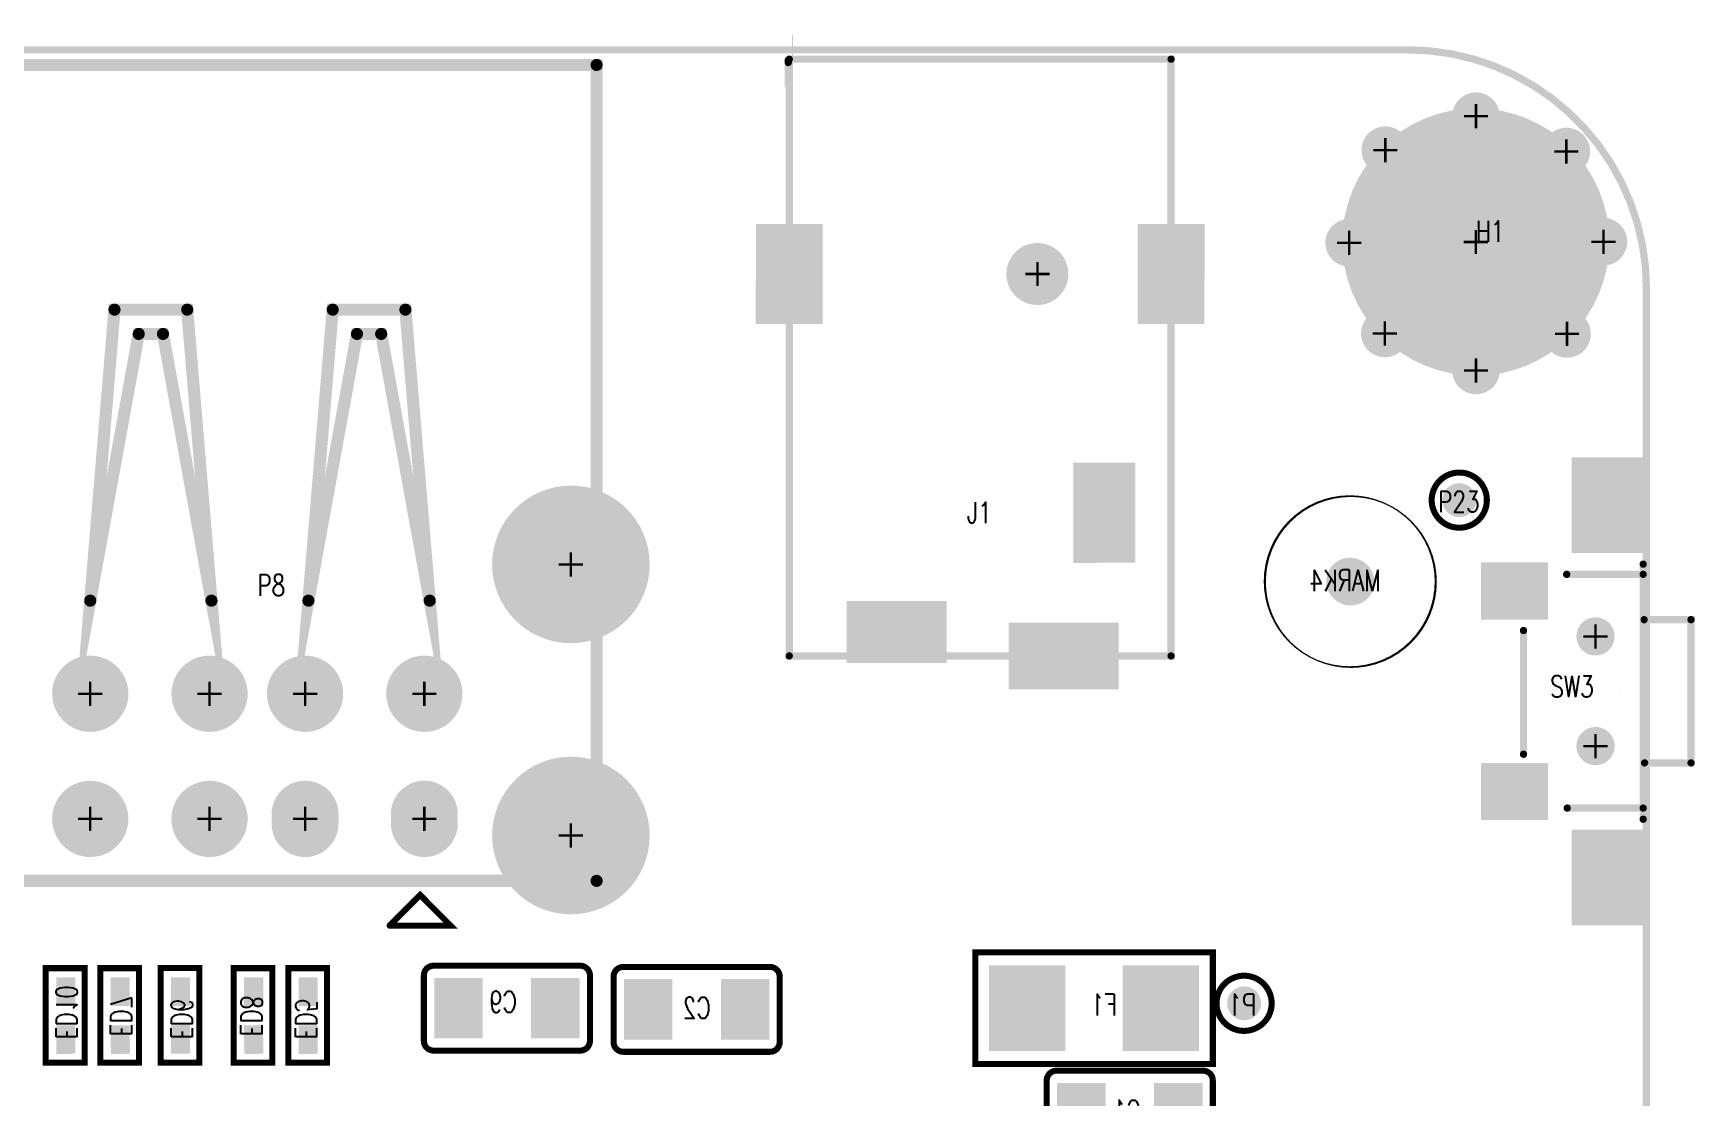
# Model space of a CAD drawing. Extents: x -2201 to 2204, y -2226 to 2180.
# Drawn here: x 834 to 2204, y 1303 to 2180 of the extents above; entities that cross this region are included whole.
import ezdxf

# ---------------------------------------------------------------- set-up
doc = ezdxf.new("R2010")
doc.units = 0
for name, color, linetype in [('BOARD_OUTLINE_00', 1, 'CONTINUOUS'), ('DRIL_NPLTE_THRU_01', 3, 'CONTINUOUS'), ('DRIL_NPLTE_THRU_02', 4, 'CONTINUOUS'), ('DRIL_NPLTE_THRU_03', 6, 'CONTINUOUS'), ('DRIL_NPLTE_THRU_04', 1, 'CONTINUOUS'), ('DRIL_PLTE_THRU_01', 3, 'CONTINUOUS'), ('DRIL_PLTE_THRU_02', 4, 'CONTINUOUS'), ('DRIL_PLTE_THRU_03', 6, 'CONTINUOUS'), ('DRIL_PLTE_THRU_04', 1, 'CONTINUOUS'), ('DRIL_SYMBOL', 1, 'CONTINUOUS'), ('PADS_BOT', 16, 'CONTINUOUS'), ('PADS_INNER', 96, 'CONTINUOUS'), ('PADS_TOP', 96, 'CONTINUOUS'), ('PART_BOT_2DLINE_01', 96, 'CONTINUOUS'), ('PART_BOT_2DLINE_126', 255, 'CONTINUOUS'), ('PART_BOT_CUTOUT_01', 96, 'CONTINUOUS'), ('PART_NAME_01', 254, 'CONTINUOUS'), ('PART_NAME_04', 2, 'CONTINUOUS'), ('PART_NAME_126', 254, 'CONTINUOUS'), ('PART_TOP_2DLINE_01', 255, 'CONTINUOUS'), ('PART_TOP_2DLINE_126', 254, 'CONTINUOUS'), ('PART_TOP_CUTOUT_01', 255, 'CONTINUOUS'), ('TAG_00', 1, 'CONTINUOUS'), ('TAG_01', 1, 'CONTINUOUS')]:
    doc.layers.add(name, color=color, linetype=linetype)
doc.styles.add('W2', font='simplex', dxfattribs={"width": 0.75})
doc.styles.add('W3', font='simplex', dxfattribs={"width": 0.75})

# ---------------------------------------------------------------- blocks, each defined once
blk = doc.blocks.new('BOARD_5')
at = {"layer": 'BOARD_OUTLINE_00', "const_width": 6}
blk.add_lwpolyline([(-196.9, 0, 0.414214), (0, 196.9), (0, 4135.8, 0.414214), (-196.9, 4332.7), (-2346.5, 4332.7), (-2346.5, 4331.7), (-2472.4, 4331.7), (-2472.4, 4332.7), (-4131.9, 4332.7, 0.414214), (-4328.7, 4135.8), (-4328.7, 197.7, 0.414214), (-4131.9, 0.9), (-3910.2, 0.9), (-3910.2, 50.3), (-3766, 50.3), (-3766, 0)], format="xyb", close=True, dxfattribs=at)
blk = doc.blocks.new('SMOOTH_5')
at = {"const_width": 2.5}
blk.add_lwpolyline([(-1.25, 0, 1), (1.25, 0, 1)], format="xyb", close=True, dxfattribs=at)
blk = doc.blocks.new('PART_BODY_BOT_25')
at = {"layer": 'PART_BOT_2DLINE_126', "const_width": 5}
blk.add_lwpolyline([(60.5, 35, -0.414214), (68.5, 27), (68.5, -27, -0.414214), (60.5, -35), (-60.4, -35, -0.414214), (-68.5, -27), (-68.5, 27, -0.414214), (-60.4, 35)], format="xyb", close=True, dxfattribs=at)
at = {"layer": 'PART_BOT_2DLINE_126'}
for p in [(60.5, 35), (68.5, 27)]:
    blk.add_blockref('SMOOTH_5', p, dxfattribs=at)
blk = doc.blocks.new('DRIL_HOLE_0')
blk.add_lwpolyline([(0, 0, 1), (0, 0, 1)], format="xyb", close=True)
blk = doc.blocks.new('PAD_8')
blk.add_lwpolyline([(0, 0, 1), (0, 0, 1)], format="xyb", close=True)
blk = doc.blocks.new('PAD_10')
at = {"const_width": 40}
blk.add_lwpolyline([(-25, 0), (25, 0)], dxfattribs=at)
blk = doc.blocks.new('STK_BOT_11')
at = {"layer": 'DRIL_PLTE_THRU_01'}
blk.add_blockref('DRIL_HOLE_0', (0, 0), dxfattribs=at)
at = {"layer": 'DRIL_PLTE_THRU_02'}
blk.add_blockref('DRIL_HOLE_0', (0, 0), dxfattribs=at)
at = {"layer": 'DRIL_PLTE_THRU_03'}
blk.add_blockref('DRIL_HOLE_0', (0, 0), dxfattribs=at)
at = {"layer": 'DRIL_PLTE_THRU_04'}
blk.add_blockref('DRIL_HOLE_0', (0, 0), dxfattribs=at)
at = {"layer": 'PADS_BOT', "rotation": 90}
blk.add_blockref('PAD_10', (0, 0), dxfattribs=at)
at = {"layer": 'PADS_INNER'}
blk.add_blockref('PAD_8', (0, 0), dxfattribs=at)
at = {"layer": 'PADS_TOP'}
blk.add_blockref('PAD_8', (0, 0), dxfattribs=at)
blk = doc.blocks.new('SYM_BOT_9')
for name, p in [('STK_BOT_11', (-40, 0)), ('STK_BOT_11', (40, 0)), ('PART_BODY_BOT_25', (0, 0))]:
    blk.add_blockref(name, p)
blk = doc.blocks.new('PART_BOT_3')
blk.add_blockref('SYM_BOT_9', (0, 0))
at = {"layer": 'PART_NAME_04', "style": 'W3', "width": 0.75}
blk.add_text('C1', height=17.5, rotation=180, dxfattribs=at).set_placement((9.3, 6.9))
blk = doc.blocks.new('PART_BOT_30')
blk.add_blockref('SYM_BOT_9', (0, 0))
at = {"layer": 'PART_NAME_04', "style": 'W3', "width": 0.75}
blk.add_text('C2', height=17.5, rotation=180, dxfattribs=at).set_placement((11.6, 7.5))
blk = doc.blocks.new('PART_BOT_106')
blk.add_blockref('SYM_BOT_9', (0, 0))
at = {"layer": 'PART_NAME_04', "style": 'W3', "width": 0.75}
blk.add_text('C9', height=17.5, dxfattribs=at).set_placement((-8.1, -3.5))
blk = doc.blocks.new('PART_BODY_BOT_36')
at = {"layer": 'PART_BOT_2DLINE_01', "const_width": 5}
blk.add_lwpolyline([(-39, 16), (39, 16), (39, -16), (-39, -16)], close=True, dxfattribs=at)
at = {"layer": 'PART_BOT_2DLINE_01'}
for p in [(-39, 16), (39, 16), (-39, -16), (39, -16)]:
    blk.add_blockref('SMOOTH_5', p, dxfattribs=at)
blk = doc.blocks.new('PAD_19')
at = {"const_width": 15.7}
blk.add_lwpolyline([(-11.8, 0), (11.8, 0)], dxfattribs=at)
blk = doc.blocks.new('STK_BOT_25')
at = {"layer": 'DRIL_PLTE_THRU_01'}
blk.add_blockref('DRIL_HOLE_0', (0, 0), dxfattribs=at)
at = {"layer": 'DRIL_PLTE_THRU_02'}
blk.add_blockref('DRIL_HOLE_0', (0, 0), dxfattribs=at)
at = {"layer": 'DRIL_PLTE_THRU_03'}
blk.add_blockref('DRIL_HOLE_0', (0, 0), dxfattribs=at)
at = {"layer": 'DRIL_PLTE_THRU_04'}
blk.add_blockref('DRIL_HOLE_0', (0, 0), dxfattribs=at)
at = {"layer": 'PADS_BOT', "rotation": 179.99}
blk.add_blockref('PAD_19', (0, 0), dxfattribs=at)
at = {"layer": 'PADS_INNER'}
blk.add_blockref('PAD_8', (0, 0), dxfattribs=at)
at = {"layer": 'PADS_TOP'}
blk.add_blockref('PAD_8', (0, 0), dxfattribs=at)
blk = doc.blocks.new('STK_BOT_24')
at = {"layer": 'DRIL_PLTE_THRU_01'}
blk.add_blockref('DRIL_HOLE_0', (0, 0), dxfattribs=at)
at = {"layer": 'DRIL_PLTE_THRU_02'}
blk.add_blockref('DRIL_HOLE_0', (0, 0), dxfattribs=at)
at = {"layer": 'DRIL_PLTE_THRU_03'}
blk.add_blockref('DRIL_HOLE_0', (0, 0), dxfattribs=at)
at = {"layer": 'DRIL_PLTE_THRU_04'}
blk.add_blockref('DRIL_HOLE_0', (0, 0), dxfattribs=at)
at = {"layer": 'PADS_BOT', "rotation": 179.685}
blk.add_blockref('PAD_19', (0, 0), dxfattribs=at)
at = {"layer": 'PADS_INNER'}
blk.add_blockref('PAD_8', (0, 0), dxfattribs=at)
at = {"layer": 'PADS_TOP'}
blk.add_blockref('PAD_8', (0, 0), dxfattribs=at)
blk = doc.blocks.new('SYM_BOT_20')
for name, p in [('PART_BODY_BOT_36', (0, 0)), ('STK_BOT_25', (-19.5, -0.5)), ('STK_BOT_24', (19.9, -0.5))]:
    blk.add_blockref(name, p)
blk = doc.blocks.new('PART_BOT_147')
blk.add_blockref('SYM_BOT_20', (0, 0))
at = {"layer": 'PART_NAME_04', "style": 'W3', "width": 0.75}
blk.add_text('ED10', height=17.5, rotation=180, dxfattribs=at).set_placement((20, 7.5))
blk = doc.blocks.new('PART_BOT_162')
blk.add_blockref('SYM_BOT_20', (0, 0))
at = {"layer": 'PART_NAME_04', "style": 'W3', "width": 0.75}
blk.add_text('ED5', height=17.5, rotation=180, dxfattribs=at).set_placement((20, 10))
blk = doc.blocks.new('PART_BOT_163')
blk.add_blockref('SYM_BOT_20', (0, 0))
at = {"layer": 'PART_NAME_04', "style": 'W3', "width": 0.75}
blk.add_text('ED6', height=17.5, rotation=180, dxfattribs=at).set_placement((20.1, 7.2))
blk = doc.blocks.new('PART_BOT_164')
blk.add_blockref('SYM_BOT_20', (0, 0))
at = {"layer": 'PART_NAME_04', "style": 'W3', "width": 0.75}
blk.add_text('ED7', height=17.5, rotation=180, dxfattribs=at).set_placement((17.5, 7.5))
blk = doc.blocks.new('PART_BOT_165')
blk.add_blockref('SYM_BOT_20', (0, 0))
at = {"layer": 'PART_NAME_04', "style": 'W3', "width": 0.75}
blk.add_text('ED8', height=17.5, rotation=180, dxfattribs=at).set_placement((17.5, 10))
blk = doc.blocks.new('PART_BODY_BOT_37')
at = {"layer": 'PART_BOT_2DLINE_126', "const_width": 5}
for points in [[(-24, -46), (-98, -46), (-98, 46), (-24, 46)], [(-24.3, 46), (98, 46), (98, -46), (-26.1, -46)]]:
    blk.add_lwpolyline(points, dxfattribs=at)
at = {"layer": 'PART_BOT_2DLINE_126'}
for p in [(-98, 46), (-24.3, 46), (-24, 46), (98, 46), (-98, -46), (-26.1, -46), (-24, -46), (98, -46)]:
    blk.add_blockref('SMOOTH_5', p, dxfattribs=at)
blk = doc.blocks.new('PAD_13')
at = {"const_width": 63}
blk.add_lwpolyline([(-35.4, 0), (35.4, 0)], dxfattribs=at)
blk = doc.blocks.new('STK_BOT_14')
at = {"layer": 'DRIL_PLTE_THRU_01'}
blk.add_blockref('DRIL_HOLE_0', (0, 0), dxfattribs=at)
at = {"layer": 'DRIL_PLTE_THRU_02'}
blk.add_blockref('DRIL_HOLE_0', (0, 0), dxfattribs=at)
at = {"layer": 'DRIL_PLTE_THRU_03'}
blk.add_blockref('DRIL_HOLE_0', (0, 0), dxfattribs=at)
at = {"layer": 'DRIL_PLTE_THRU_04'}
blk.add_blockref('DRIL_HOLE_0', (0, 0), dxfattribs=at)
at = {"layer": 'PADS_BOT', "rotation": 90}
blk.add_blockref('PAD_13', (0, 0), dxfattribs=at)
at = {"layer": 'PADS_INNER'}
blk.add_blockref('PAD_8', (0, 0), dxfattribs=at)
at = {"layer": 'PADS_TOP'}
blk.add_blockref('PAD_8', (0, 0), dxfattribs=at)
blk = doc.blocks.new('SYM_BOT_21')
for name, p in [('STK_BOT_14', (-55.1, 0)), ('STK_BOT_14', (55.1, 0)), ('PART_BODY_BOT_37', (0, 0))]:
    blk.add_blockref(name, p)
blk = doc.blocks.new('PART_BOT_167')
blk.add_blockref('SYM_BOT_21', (0, 0))
at = {"layer": 'PART_NAME_04', "style": 'W3', "width": 0.75}
blk.add_text('F1', height=17.5, rotation=180, dxfattribs=at).set_placement((18.8, 6))
blk = doc.blocks.new('DRIL_SYMBOL_141$7322834646')
at = {"layer": 'DRIL_SYMBOL', "const_width": 2}
for points in [[(-10, 0), (10, 0)], [(0, -10), (0, 10)]]:
    blk.add_lwpolyline(points, dxfattribs=at)
blk = doc.blocks.new('DRIL_HOLE_141$7322834646')
at = {"const_width": 70.9}
blk.add_lwpolyline([(-35.4, 0, 1), (35.4, 0, 1)], format="xyb", close=True, dxfattribs=at)
blk.add_blockref('DRIL_SYMBOL_141$7322834646', (0, 0))
blk = doc.blocks.new('PAD_22')
at = {"const_width": 110.2}
blk.add_lwpolyline([(0, -55.1, 1), (0, 55.1, 1)], format="xyb", close=True, dxfattribs=at)
blk = doc.blocks.new('STK_TOP_30')
at = {"layer": 'DRIL_PLTE_THRU_01'}
blk.add_blockref('DRIL_HOLE_141$7322834646', (0, 0), dxfattribs=at)
at = {"layer": 'DRIL_PLTE_THRU_02'}
blk.add_blockref('DRIL_HOLE_141$7322834646', (0, 0), dxfattribs=at)
at = {"layer": 'DRIL_PLTE_THRU_03'}
blk.add_blockref('DRIL_HOLE_141$7322834646', (0, 0), dxfattribs=at)
at = {"layer": 'DRIL_PLTE_THRU_04'}
blk.add_blockref('DRIL_HOLE_141$7322834646', (0, 0), dxfattribs=at)
at = {"layer": 'PADS_BOT'}
blk.add_blockref('PAD_22', (0, 0), dxfattribs=at)
at = {"layer": 'PADS_INNER'}
blk.add_blockref('PAD_22', (0, 0), dxfattribs=at)
at = {"layer": 'PADS_TOP'}
blk.add_blockref('PAD_22', (0, 0), dxfattribs=at)
blk = doc.blocks.new('DRIL_SYMBOL_23$6220472441')
at = {"layer": 'DRIL_SYMBOL', "const_width": 2}
for points in [[(-10, 0), (10, 0)], [(0, -10), (0, 10)]]:
    blk.add_lwpolyline(points, dxfattribs=at)
blk = doc.blocks.new('DRIL_HOLE_23$6220472441')
at = {"const_width": 11.8}
blk.add_lwpolyline([(-5.9, 0, 1), (5.9, 0, 1)], format="xyb", close=True, dxfattribs=at)
blk.add_blockref('DRIL_SYMBOL_23$6220472441', (0, 0))
blk = doc.blocks.new('PAD_23')
at = {"const_width": 19.7}
blk.add_lwpolyline([(0, -9.8, 1), (0, 9.8, 1)], format="xyb", close=True, dxfattribs=at)
blk = doc.blocks.new('STK_TOP_29')
at = {"layer": 'DRIL_PLTE_THRU_01'}
blk.add_blockref('DRIL_HOLE_23$6220472441', (0, 0), dxfattribs=at)
at = {"layer": 'DRIL_PLTE_THRU_02'}
blk.add_blockref('DRIL_HOLE_23$6220472441', (0, 0), dxfattribs=at)
at = {"layer": 'DRIL_PLTE_THRU_03'}
blk.add_blockref('DRIL_HOLE_23$6220472441', (0, 0), dxfattribs=at)
at = {"layer": 'DRIL_PLTE_THRU_04'}
blk.add_blockref('DRIL_HOLE_23$6220472441', (0, 0), dxfattribs=at)
at = {"layer": 'PADS_BOT'}
blk.add_blockref('PAD_23', (0, 0), dxfattribs=at)
at = {"layer": 'PADS_INNER'}
blk.add_blockref('PAD_23', (0, 0), dxfattribs=at)
at = {"layer": 'PADS_TOP'}
blk.add_blockref('PAD_23', (0, 0), dxfattribs=at)
blk = doc.blocks.new('SYM_TOP_24')
for name, p in [('STK_TOP_29', (0.2, 103.7)), ('STK_TOP_30', (0, 0)), ('STK_TOP_29', (-74.6, 75.7)), ('STK_TOP_29', (74.7, 74.6)), ('STK_TOP_29', (-104.4, -0.6)), ('STK_TOP_29', (105.3, 0.2)), ('STK_TOP_29', (-75, -75.4)), ('STK_TOP_29', (75.3, -75.8)), ('STK_TOP_29', (0.2, -105.9))]:
    blk.add_blockref(name, p)
blk = doc.blocks.new('PART_TOP_177')
blk.add_blockref('SYM_TOP_24', (0, 0))
at = {"layer": 'PART_NAME_01', "style": 'W3', "width": 0.75}
blk.add_text('H1', height=17.5, dxfattribs=at).set_placement((0, 0))
blk = doc.blocks.new('PART_BODY_TOP_53')
at = {"layer": 'PART_TOP_CUTOUT_01', "const_width": 1}
blk.add_lwpolyline([(-70.5, 0, 1), (70.5, 0, 1)], format="xyb", close=True, dxfattribs=at)
blk = doc.blocks.new('PAD_47')
at = {"const_width": 19.5}
blk.add_lwpolyline([(0, -9.75, 1), (0, 9.75, 1)], format="xyb", close=True, dxfattribs=at)
blk = doc.blocks.new('STK_TOP_74')
at = {"layer": 'DRIL_NPLTE_THRU_01'}
blk.add_blockref('DRIL_HOLE_0', (0, 0), dxfattribs=at)
at = {"layer": 'DRIL_NPLTE_THRU_02'}
blk.add_blockref('DRIL_HOLE_0', (0, 0), dxfattribs=at)
at = {"layer": 'DRIL_NPLTE_THRU_03'}
blk.add_blockref('DRIL_HOLE_0', (0, 0), dxfattribs=at)
at = {"layer": 'DRIL_NPLTE_THRU_04'}
blk.add_blockref('DRIL_HOLE_0', (0, 0), dxfattribs=at)
at = {"layer": 'PADS_BOT'}
blk.add_blockref('PAD_8', (0, 0), dxfattribs=at)
at = {"layer": 'PADS_INNER'}
blk.add_blockref('PAD_8', (0, 0), dxfattribs=at)
at = {"layer": 'PADS_TOP'}
blk.add_blockref('PAD_47', (0, 0), dxfattribs=at)
blk = doc.blocks.new('SYM_TOP_37')
for name in ['PART_BODY_TOP_53', 'STK_TOP_74']:
    blk.add_blockref(name, (0, 0))
blk = doc.blocks.new('PART_TOP_198')
blk.add_blockref('SYM_TOP_37', (0, 0))
blk = doc.blocks.new('PART_BODY_BOT_53')
at = {"layer": 'PART_BOT_CUTOUT_01', "const_width": 1}
blk.add_lwpolyline([(-70.5, 0, 1), (70.5, 0, 1)], format="xyb", close=True, dxfattribs=at)
blk = doc.blocks.new('STK_BOT_74')
at = {"layer": 'DRIL_NPLTE_THRU_01'}
blk.add_blockref('DRIL_HOLE_0', (0, 0), dxfattribs=at)
at = {"layer": 'DRIL_NPLTE_THRU_02'}
blk.add_blockref('DRIL_HOLE_0', (0, 0), dxfattribs=at)
at = {"layer": 'DRIL_NPLTE_THRU_03'}
blk.add_blockref('DRIL_HOLE_0', (0, 0), dxfattribs=at)
at = {"layer": 'DRIL_NPLTE_THRU_04'}
blk.add_blockref('DRIL_HOLE_0', (0, 0), dxfattribs=at)
at = {"layer": 'PADS_BOT'}
blk.add_blockref('PAD_47', (0, 0), dxfattribs=at)
at = {"layer": 'PADS_INNER'}
blk.add_blockref('PAD_8', (0, 0), dxfattribs=at)
at = {"layer": 'PADS_TOP'}
blk.add_blockref('PAD_8', (0, 0), dxfattribs=at)
blk = doc.blocks.new('SYM_BOT_37')
for name in ['PART_BODY_BOT_53', 'STK_BOT_74']:
    blk.add_blockref(name, (0, 0))
blk = doc.blocks.new('PART_BOT_200')
blk.add_blockref('SYM_BOT_37', (0, 0))
at = {"layer": 'PART_NAME_04', "style": 'W3', "width": 0.75}
blk.add_text('MARK4', height=17.5, dxfattribs=at).set_placement((-24.5, -7.6))
blk = doc.blocks.new('PART_BODY_BOT_55')
at = {"layer": 'PART_BOT_2DLINE_01', "const_width": 5}
blk.add_lwpolyline([(-22.76, 0, 1), (22.76, 0, 1)], format="xyb", close=True, dxfattribs=at)
blk = doc.blocks.new('PAD_49')
at = {"const_width": 14}
blk.add_lwpolyline([(0, -7, 1), (0, 7, 1)], format="xyb", close=True, dxfattribs=at)
blk = doc.blocks.new('STK_BOT_76')
at = {"layer": 'DRIL_NPLTE_THRU_01'}
blk.add_blockref('DRIL_HOLE_0', (0, 0), dxfattribs=at)
at = {"layer": 'DRIL_NPLTE_THRU_02'}
blk.add_blockref('DRIL_HOLE_0', (0, 0), dxfattribs=at)
at = {"layer": 'DRIL_NPLTE_THRU_03'}
blk.add_blockref('DRIL_HOLE_0', (0, 0), dxfattribs=at)
at = {"layer": 'DRIL_NPLTE_THRU_04'}
blk.add_blockref('DRIL_HOLE_0', (0, 0), dxfattribs=at)
at = {"layer": 'PADS_BOT'}
blk.add_blockref('PAD_49', (0, 0), dxfattribs=at)
at = {"layer": 'PADS_INNER'}
blk.add_blockref('PAD_8', (0, 0), dxfattribs=at)
at = {"layer": 'PADS_TOP'}
blk.add_blockref('PAD_8', (0, 0), dxfattribs=at)
blk = doc.blocks.new('SYM_BOT_39')
for name in ['PART_BODY_BOT_55', 'STK_BOT_76']:
    blk.add_blockref(name, (0, 0))
blk = doc.blocks.new('PART_BOT_202')
blk.add_blockref('SYM_BOT_39', (0, 0))
at = {"layer": 'PART_NAME_04', "style": 'W3', "width": 0.75}
blk.add_text('P1', height=17.5, dxfattribs=at).set_placement((-10, -10))
blk = doc.blocks.new('SMOOTH_10')
at = {"const_width": 5}
blk.add_lwpolyline([(-2.5, 0, 1), (2.5, 0, 1)], format="xyb", close=True, dxfattribs=at)
blk = doc.blocks.new('PART_BODY_TOP_56')
at = {"layer": 'PART_TOP_2DLINE_126', "const_width": 10}
for points in [[(-268.2, -279.9), (404.7, -279.9), (404.7, 279.9), (-268.2, 279.9)], [(182.9, 77.8), (-37.1, 37.8), (202.9, 57.8), (202.9, 117.8), (-37.1, 137.8), (182.9, 97.8)], [(-37.1, -42.2), (202.9, -62.2), (202.9, -122.2), (-37.1, -142.2), (182.9, -102.2), (182.9, -82.2)]]:
    blk.add_lwpolyline(points, close=True, dxfattribs=at)
at = {"layer": 'PART_TOP_2DLINE_126', "const_width": 5}
blk.add_lwpolyline([(-305.1, -109.1), (-279.9, -134.3), (-305.1, -159.4), (-305.1, -109.8)], dxfattribs=at)
at = {"layer": 'PART_TOP_2DLINE_126'}
for name, p in [('SMOOTH_10', (-268.2, 279.9)), ('SMOOTH_10', (404.7, 279.9)), ('SMOOTH_10', (-37.1, 137.8)), ('SMOOTH_10', (202.9, 117.8)), ('SMOOTH_10', (182.9, 97.8)), ('SMOOTH_10', (182.9, 77.8)), ('SMOOTH_10', (202.9, 57.8)), ('SMOOTH_10', (-37.1, 37.8)), ('SMOOTH_10', (-37.1, -42.2)), ('SMOOTH_10', (202.9, -62.2)), ('SMOOTH_10', (182.9, -82.2)), ('SMOOTH_5', (-305.1, -109.1)), ('SMOOTH_5', (-305.1, -109.8)), ('SMOOTH_10', (182.9, -102.2)), ('SMOOTH_10', (202.9, -122.2)), ('SMOOTH_5', (-279.9, -134.3)), ('SMOOTH_10', (-37.1, -142.2)), ('SMOOTH_5', (-305.1, -159.4)), ('SMOOTH_10', (-268.2, -279.9)), ('SMOOTH_10', (404.7, -279.9))]:
    blk.add_blockref(name, p, dxfattribs=at)
blk = doc.blocks.new('DRIL_SYMBOL_35$4330708661')
at = {"layer": 'DRIL_SYMBOL', "const_width": 2}
for points in [[(-10, 0), (10, 0)], [(0, -10), (0, 10)]]:
    blk.add_lwpolyline(points, dxfattribs=at)
blk = doc.blocks.new('DRIL_HOLE_35$4330708661')
at = {"const_width": 17.7}
blk.add_lwpolyline([(-8.9, 0, 1), (8.9, 0, 1)], format="xyb", close=True, dxfattribs=at)
blk.add_blockref('DRIL_SYMBOL_35$4330708661', (0, 0))
blk = doc.blocks.new('PAD_50')
at = {"const_width": 27.6}
blk.add_lwpolyline([(-3.9, -13.8), (3.9, -13.8, 1), (3.9, 13.8), (-3.9, 13.8, 1)], format="xyb", close=True, dxfattribs=at)
blk = doc.blocks.new('STK_TOP_152')
at = {"layer": 'DRIL_PLTE_THRU_01'}
blk.add_blockref('DRIL_HOLE_35$4330708661', (0, 0), dxfattribs=at)
at = {"layer": 'DRIL_PLTE_THRU_02'}
blk.add_blockref('DRIL_HOLE_35$4330708661', (0, 0), dxfattribs=at)
at = {"layer": 'DRIL_PLTE_THRU_03'}
blk.add_blockref('DRIL_HOLE_35$4330708661', (0, 0), dxfattribs=at)
at = {"layer": 'DRIL_PLTE_THRU_04'}
blk.add_blockref('DRIL_HOLE_35$4330708661', (0, 0), dxfattribs=at)
at = {"layer": 'PADS_BOT'}
blk.add_blockref('PAD_50', (0, 0), dxfattribs=at)
at = {"layer": 'PADS_INNER'}
blk.add_blockref('PAD_50', (0, 0), dxfattribs=at)
at = {"layer": 'PADS_TOP'}
blk.add_blockref('PAD_50', (0, 0), dxfattribs=at)
blk = doc.blocks.new('PAD_41')
at = {"const_width": 31.5}
blk.add_lwpolyline([(0, -15.7), (0, -15.7, 1), (0, 15.7), (0, 15.7, 1)], format="xyb", close=True, dxfattribs=at)
blk = doc.blocks.new('STK_TOP_42')
at = {"layer": 'DRIL_PLTE_THRU_01'}
blk.add_blockref('DRIL_HOLE_35$4330708661', (0, 0), dxfattribs=at)
at = {"layer": 'DRIL_PLTE_THRU_02'}
blk.add_blockref('DRIL_HOLE_35$4330708661', (0, 0), dxfattribs=at)
at = {"layer": 'DRIL_PLTE_THRU_03'}
blk.add_blockref('DRIL_HOLE_35$4330708661', (0, 0), dxfattribs=at)
at = {"layer": 'DRIL_PLTE_THRU_04'}
blk.add_blockref('DRIL_HOLE_35$4330708661', (0, 0), dxfattribs=at)
at = {"layer": 'PADS_BOT'}
blk.add_blockref('PAD_41', (0, 0), dxfattribs=at)
at = {"layer": 'PADS_INNER'}
blk.add_blockref('PAD_41', (0, 0), dxfattribs=at)
at = {"layer": 'PADS_TOP'}
blk.add_blockref('PAD_41', (0, 0), dxfattribs=at)
blk = doc.blocks.new('DRIL_SYMBOL_90$5511811024')
at = {"layer": 'DRIL_SYMBOL', "const_width": 2}
for points in [[(-10, 0), (10, 0)], [(0, -10), (0, 10)]]:
    blk.add_lwpolyline(points, dxfattribs=at)
blk = doc.blocks.new('DRIL_HOLE_90$5511811024')
at = {"const_width": 45.3}
blk.add_lwpolyline([(-22.6, 0, 1), (22.6, 0, 1)], format="xyb", close=True, dxfattribs=at)
blk.add_blockref('DRIL_SYMBOL_90$5511811024', (0, 0))
blk = doc.blocks.new('PAD_43')
at = {"const_width": 65}
blk.add_lwpolyline([(0, -32.5), (0, -32.5, 1), (0, 32.5), (0, 32.5, 1)], format="xyb", close=True, dxfattribs=at)
blk = doc.blocks.new('STK_TOP_70')
at = {"layer": 'DRIL_PLTE_THRU_01'}
blk.add_blockref('DRIL_HOLE_90$5511811024', (0, 0), dxfattribs=at)
at = {"layer": 'DRIL_PLTE_THRU_02'}
blk.add_blockref('DRIL_HOLE_90$5511811024', (0, 0), dxfattribs=at)
at = {"layer": 'DRIL_PLTE_THRU_03'}
blk.add_blockref('DRIL_HOLE_90$5511811024', (0, 0), dxfattribs=at)
at = {"layer": 'DRIL_PLTE_THRU_04'}
blk.add_blockref('DRIL_HOLE_90$5511811024', (0, 0), dxfattribs=at)
at = {"layer": 'PADS_BOT'}
blk.add_blockref('PAD_43', (0, 0), dxfattribs=at)
at = {"layer": 'PADS_INNER'}
blk.add_blockref('PAD_43', (0, 0), dxfattribs=at)
at = {"layer": 'PADS_TOP'}
blk.add_blockref('PAD_43', (0, 0), dxfattribs=at)
blk = doc.blocks.new('SYM_TOP_59')
for name, p in [('STK_TOP_70', (-230.8, 258.7)), ('STK_TOP_70', (-7.2, 258.7)), ('PART_BODY_TOP_56', (0, 0)), ('STK_TOP_42', (-217.1, 137.8)), ('STK_TOP_42', (-113.9, 137.8)), ('STK_TOP_42', (-217.1, 39.4)), ('STK_TOP_42', (-113.9, 39.4)), ('STK_TOP_152', (-217.1, -39.4)), ('STK_TOP_42', (-113.9, -39.4)), ('STK_TOP_42', (-113.9, -137.8)), ('STK_TOP_152', (-217.1, -137.8)), ('STK_TOP_70', (-230.8, -258.7)), ('STK_TOP_70', (-7.2, -258.7))]:
    blk.add_blockref(name, p)
blk = doc.blocks.new('PART_TOP_220')
blk.add_blockref('SYM_TOP_59', (0, 0))
at = {"layer": 'PART_NAME_126', "style": 'W3', "width": 0.75}
blk.add_text('P8', height=17.5, rotation=270, dxfattribs=at).set_placement((-33.1, 0))
blk = doc.blocks.new('SMOOTH_6')
at = {"const_width": 3}
blk.add_lwpolyline([(-1.5, 0, 1), (1.5, 0, 1)], format="xyb", close=True, dxfattribs=at)
blk = doc.blocks.new('PART_BODY_TOP_60')
at = {"layer": 'PART_TOP_2DLINE_01', "const_width": 6}
for points in [[(-50, 79.1), (52.1, 79.1)], [(-94.4, 43.1), (-94.4, -19.6), (98.4, -19.6), (98.4, 43.5)], [(-103.6, -19.6), (106.8, -19.6)], [(-57.1, -20.8), (-57.1, -59.1), (61, -59.1), (61, -20.4)]]:
    blk.add_lwpolyline(points, dxfattribs=at)
at = {"layer": 'TAG_00'}
blk.add_lwpolyline([(0, 0), (0, 0)], dxfattribs=at)
at = {"layer": 'TAG_01'}
blk.add_lwpolyline([(0, 0), (0, 0)], dxfattribs=at)
at = {"layer": 'PART_TOP_2DLINE_01'}
for p in [(-50, 79.1), (52.1, 79.1), (-94.4, 43.1), (98.4, 43.5), (-103.6, -19.6), (-94.4, -19.6), (-57.1, -20.8), (61, -20.4), (98.4, -19.6), (106.8, -19.6), (-57.1, -59.1), (61, -59.1)]:
    blk.add_blockref('SMOOTH_6', p, dxfattribs=at)
blk = doc.blocks.new('PAD_54')
at = {"const_width": 63}
blk.add_lwpolyline([(-39.4, 0), (39.4, 0)], dxfattribs=at)
blk = doc.blocks.new('STK_TOP_79')
at = {"layer": 'DRIL_PLTE_THRU_01'}
blk.add_blockref('DRIL_HOLE_0', (0, 0), dxfattribs=at)
at = {"layer": 'DRIL_PLTE_THRU_02'}
blk.add_blockref('DRIL_HOLE_0', (0, 0), dxfattribs=at)
at = {"layer": 'DRIL_PLTE_THRU_03'}
blk.add_blockref('DRIL_HOLE_0', (0, 0), dxfattribs=at)
at = {"layer": 'DRIL_PLTE_THRU_04'}
blk.add_blockref('DRIL_HOLE_0', (0, 0), dxfattribs=at)
at = {"layer": 'PADS_BOT'}
blk.add_blockref('PAD_8', (0, 0), dxfattribs=at)
at = {"layer": 'PADS_INNER'}
blk.add_blockref('PAD_8', (0, 0), dxfattribs=at)
at = {"layer": 'PADS_TOP'}
blk.add_blockref('PAD_54', (0, 0), dxfattribs=at)
blk = doc.blocks.new('DRIL_SYMBOL_31$4960629921')
at = {"layer": 'DRIL_SYMBOL', "const_width": 2}
for points in [[(-10, 0), (10, 0)], [(0, -10), (0, 10)]]:
    blk.add_lwpolyline(points, dxfattribs=at)
blk = doc.blocks.new('DRIL_HOLE_31$4960629921')
at = {"const_width": 15.7}
blk.add_lwpolyline([(-7.9, 0, 1), (7.9, 0, 1)], format="xyb", close=True, dxfattribs=at)
blk.add_blockref('DRIL_SYMBOL_31$4960629921', (0, 0))
blk = doc.blocks.new('PAD_55')
at = {"const_width": 15.7}
blk.add_lwpolyline([(0, -7.9, 1), (0, 7.9, 1)], format="xyb", close=True, dxfattribs=at)
blk = doc.blocks.new('STK_TOP_80')
at = {"layer": 'DRIL_NPLTE_THRU_01'}
blk.add_blockref('DRIL_HOLE_31$4960629921', (0, 0), dxfattribs=at)
at = {"layer": 'DRIL_NPLTE_THRU_02'}
blk.add_blockref('DRIL_HOLE_31$4960629921', (0, 0), dxfattribs=at)
at = {"layer": 'DRIL_NPLTE_THRU_03'}
blk.add_blockref('DRIL_HOLE_31$4960629921', (0, 0), dxfattribs=at)
at = {"layer": 'DRIL_NPLTE_THRU_04'}
blk.add_blockref('DRIL_HOLE_31$4960629921', (0, 0), dxfattribs=at)
at = {"layer": 'PADS_BOT'}
blk.add_blockref('PAD_55', (0, 0), dxfattribs=at)
at = {"layer": 'PADS_INNER'}
blk.add_blockref('PAD_55', (0, 0), dxfattribs=at)
at = {"layer": 'PADS_TOP'}
blk.add_blockref('PAD_55', (0, 0), dxfattribs=at)
blk = doc.blocks.new('PAD_56')
at = {"const_width": 47.2}
blk.add_lwpolyline([(-27.6, 0), (27.6, 0)], dxfattribs=at)
blk = doc.blocks.new('STK_TOP_81')
at = {"layer": 'DRIL_PLTE_THRU_01'}
blk.add_blockref('DRIL_HOLE_0', (0, 0), dxfattribs=at)
at = {"layer": 'DRIL_PLTE_THRU_02'}
blk.add_blockref('DRIL_HOLE_0', (0, 0), dxfattribs=at)
at = {"layer": 'DRIL_PLTE_THRU_03'}
blk.add_blockref('DRIL_HOLE_0', (0, 0), dxfattribs=at)
at = {"layer": 'DRIL_PLTE_THRU_04'}
blk.add_blockref('DRIL_HOLE_0', (0, 0), dxfattribs=at)
at = {"layer": 'PADS_BOT'}
blk.add_blockref('PAD_8', (0, 0), dxfattribs=at)
at = {"layer": 'PADS_INNER'}
blk.add_blockref('PAD_8', (0, 0), dxfattribs=at)
at = {"layer": 'PADS_TOP', "rotation": 90}
blk.add_blockref('PAD_56', (0, 0), dxfattribs=at)
blk = doc.blocks.new('SYM_TOP_44')
for name, p in [('STK_TOP_81', (-80.7, 86.6)), ('STK_TOP_81', (84.6, 86.6)), ('PART_BODY_TOP_60', (0, 0)), ('STK_TOP_79', (-151.6, 7.8)), ('STK_TOP_80', (-43.3, 19.7)), ('STK_TOP_80', (47.2, 19.7)), ('STK_TOP_79', (155.5, 7.8))]:
    blk.add_blockref(name, p)
blk = doc.blocks.new('PART_TOP_394')
blk.add_blockref('SYM_TOP_44', (0, 0))
at = {"layer": 'PART_NAME_126', "style": 'W3', "width": 0.75}
blk.add_text('SW3', height=17.5, rotation=270, dxfattribs=at).set_placement((-2.93, 57.13))
blk = doc.blocks.new('PART_BODY_TOP_72')
at = {"layer": 'PART_TOP_2DLINE_126', "const_width": 6}
blk.add_lwpolyline([(-156.9, -246.1), (-156.9, 246.1), (-157.7, 243.3), (-157.7, 245.3), (-156.9, 246.1), (158.1, 246.1), (158.1, -246.1)], close=True, dxfattribs=at)
at = {"layer": 'PART_TOP_2DLINE_126'}
for p in [(-157.7, 245.3), (-156.9, 246.1), (-156.9, 246.1), (158.1, 246.1), (-157.7, 243.3), (-156.9, -246.1), (158.1, -246.1)]:
    blk.add_blockref('SMOOTH_6', p, dxfattribs=at)
blk = doc.blocks.new('DRIL_SYMBOL_51$1810498688')
at = {"layer": 'DRIL_SYMBOL', "const_width": 2}
for points in [[(-10, 0), (10, 0)], [(0, -10), (0, 10)]]:
    blk.add_lwpolyline(points, dxfattribs=at)
blk = doc.blocks.new('DRIL_HOLE_51$1810498688')
at = {"const_width": 25.6}
blk.add_lwpolyline([(-12.8, 0, 1), (12.8, 0, 1)], format="xyb", close=True, dxfattribs=at)
blk.add_blockref('DRIL_SYMBOL_51$1810498688', (0, 0))
blk = doc.blocks.new('PAD_6')
at = {"const_width": 25.6}
blk.add_lwpolyline([(0, -12.8, 1), (0, 12.8, 1)], format="xyb", close=True, dxfattribs=at)
blk = doc.blocks.new('STK_TOP_108')
at = {"layer": 'DRIL_NPLTE_THRU_01'}
blk.add_blockref('DRIL_HOLE_51$1810498688', (0, 0), dxfattribs=at)
at = {"layer": 'DRIL_NPLTE_THRU_02'}
blk.add_blockref('DRIL_HOLE_51$1810498688', (0, 0), dxfattribs=at)
at = {"layer": 'DRIL_NPLTE_THRU_03'}
blk.add_blockref('DRIL_HOLE_51$1810498688', (0, 0), dxfattribs=at)
at = {"layer": 'DRIL_NPLTE_THRU_04'}
blk.add_blockref('DRIL_HOLE_51$1810498688', (0, 0), dxfattribs=at)
at = {"layer": 'PADS_BOT'}
blk.add_blockref('PAD_6', (0, 0), dxfattribs=at)
at = {"layer": 'PADS_INNER'}
blk.add_blockref('PAD_6', (0, 0), dxfattribs=at)
at = {"layer": 'PADS_TOP'}
blk.add_blockref('PAD_6', (0, 0), dxfattribs=at)
blk = doc.blocks.new('DRIL_SLOT_0003500059000000900')
for points, const_width in [([(8.9, -11.8), (8.9, 11.8, 1), (-8.9, 11.8), (-8.9, -11.8, 1)], 17.7), ([(8.8, -12), (8.8, 12, 1), (-8.8, 12), (-8.8, -12, 1)], 17.5)]:
    blk.add_lwpolyline(points, format="xyb", close=True, dxfattribs=dict(const_width=const_width))
blk = doc.blocks.new('PAD_73')
at = {"const_width": 55.1}
blk.add_lwpolyline([(-41.3, 0), (41.3, 0)], dxfattribs=at)
blk = doc.blocks.new('STK_TOP_107')
at = {"layer": 'DRIL_PLTE_THRU_01'}
blk.add_blockref('DRIL_SLOT_0003500059000000900', (0, 0), dxfattribs=at)
at = {"layer": 'DRIL_PLTE_THRU_02'}
blk.add_blockref('DRIL_SLOT_0003500059000000900', (0, 0), dxfattribs=at)
at = {"layer": 'DRIL_PLTE_THRU_03'}
blk.add_blockref('DRIL_SLOT_0003500059000000900', (0, 0), dxfattribs=at)
at = {"layer": 'DRIL_PLTE_THRU_04'}
blk.add_blockref('DRIL_SLOT_0003500059000000900', (0, 0), dxfattribs=at)
at = {"layer": 'PADS_BOT', "rotation": 89.902}
blk.add_blockref('PAD_73', (0, 0), dxfattribs=at)
at = {"layer": 'PADS_INNER', "rotation": 89.902}
blk.add_blockref('PAD_73', (0, 0), dxfattribs=at)
at = {"layer": 'PADS_TOP', "rotation": 89.902}
blk.add_blockref('PAD_73', (0, 0), dxfattribs=at)
blk = doc.blocks.new('DRIL_SLOT_0003500059000000000')
at = {"const_width": 17.5}
blk.add_lwpolyline([(-12, -8.75), (12, -8.75, 1), (12, 8.75), (-12, 8.75, 1)], format="xyb", close=True, dxfattribs=at)
blk = doc.blocks.new('PAD_74')
at = {"const_width": 55.1}
blk.add_lwpolyline([(-45.3, 0), (45.3, 0)], dxfattribs=at)
blk = doc.blocks.new('STK_TOP_109')
at = {"layer": 'DRIL_PLTE_THRU_01'}
blk.add_blockref('DRIL_SLOT_0003500059000000000', (0, 0), dxfattribs=at)
at = {"layer": 'DRIL_PLTE_THRU_02'}
blk.add_blockref('DRIL_SLOT_0003500059000000000', (0, 0), dxfattribs=at)
at = {"layer": 'DRIL_PLTE_THRU_03'}
blk.add_blockref('DRIL_SLOT_0003500059000000000', (0, 0), dxfattribs=at)
at = {"layer": 'DRIL_PLTE_THRU_04'}
blk.add_blockref('DRIL_SLOT_0003500059000000000', (0, 0), dxfattribs=at)
at = {"layer": 'PADS_BOT'}
blk.add_blockref('PAD_74', (0, 0), dxfattribs=at)
at = {"layer": 'PADS_INNER'}
blk.add_blockref('PAD_74', (0, 0), dxfattribs=at)
at = {"layer": 'PADS_TOP'}
blk.add_blockref('PAD_74', (0, 0), dxfattribs=at)
blk = doc.blocks.new('PAD_75')
at = {"const_width": 51.2}
blk.add_lwpolyline([(-41.3, 0), (41.3, 0)], dxfattribs=at)
blk = doc.blocks.new('STK_TOP_110')
at = {"layer": 'DRIL_PLTE_THRU_01'}
blk.add_blockref('DRIL_SLOT_0003500059000000000', (0, 0), dxfattribs=at)
at = {"layer": 'DRIL_PLTE_THRU_02'}
blk.add_blockref('DRIL_SLOT_0003500059000000000', (0, 0), dxfattribs=at)
at = {"layer": 'DRIL_PLTE_THRU_03'}
blk.add_blockref('DRIL_SLOT_0003500059000000000', (0, 0), dxfattribs=at)
at = {"layer": 'DRIL_PLTE_THRU_04'}
blk.add_blockref('DRIL_SLOT_0003500059000000000', (0, 0), dxfattribs=at)
at = {"layer": 'PADS_BOT'}
blk.add_blockref('PAD_75', (0, 0), dxfattribs=at)
at = {"layer": 'PADS_INNER'}
blk.add_blockref('PAD_75', (0, 0), dxfattribs=at)
at = {"layer": 'PADS_TOP'}
blk.add_blockref('PAD_75', (0, 0), dxfattribs=at)
blk = doc.blocks.new('DRIL_SLOT_0003100059000000900')
at = {"const_width": 15.5}
blk.add_lwpolyline([(7.75, -14), (7.75, 14, 1), (-7.75, 14), (-7.75, -14, 1)], format="xyb", close=True, dxfattribs=at)
blk = doc.blocks.new('STK_TOP_111')
at = {"layer": 'DRIL_PLTE_THRU_01'}
blk.add_blockref('DRIL_SLOT_0003100059000000900', (0, 0), dxfattribs=at)
at = {"layer": 'DRIL_PLTE_THRU_02'}
blk.add_blockref('DRIL_SLOT_0003100059000000900', (0, 0), dxfattribs=at)
at = {"layer": 'DRIL_PLTE_THRU_03'}
blk.add_blockref('DRIL_SLOT_0003100059000000900', (0, 0), dxfattribs=at)
at = {"layer": 'DRIL_PLTE_THRU_04'}
blk.add_blockref('DRIL_SLOT_0003100059000000900', (0, 0), dxfattribs=at)
at = {"layer": 'PADS_BOT', "rotation": 90.131}
blk.add_blockref('PAD_75', (0, 0), dxfattribs=at)
at = {"layer": 'PADS_INNER', "rotation": 90.131}
blk.add_blockref('PAD_75', (0, 0), dxfattribs=at)
at = {"layer": 'PADS_TOP', "rotation": 90.131}
blk.add_blockref('PAD_75', (0, 0), dxfattribs=at)
blk = doc.blocks.new('SYM_TOP_56')
for name, p in [('PART_BODY_TOP_72', (0, 0)), ('STK_TOP_107', (-156.9, 68.9)), ('STK_TOP_107', (158.1, 68.9)), ('STK_TOP_108', (47.8, 68.9)), ('STK_TOP_111', (103, -128)), ('STK_TOP_110', (-68.3, -226.4)), ('STK_TOP_109', (69.5, -246.1))]:
    blk.add_blockref(name, p)
blk = doc.blocks.new('PART_TOP_419')
blk.add_blockref('SYM_TOP_56', (0, 0))
at = {"layer": 'PART_NAME_126', "style": 'W3', "width": 0.75}
blk.add_text('J1', height=17.5, dxfattribs=at).set_placement((-10.2, -136.7))
blk = doc.blocks.new('PART_BODY_TOP_55')
at = {"layer": 'PART_TOP_2DLINE_01', "const_width": 5}
blk.add_lwpolyline([(-22.76, 0, 1), (22.76, 0, 1)], format="xyb", close=True, dxfattribs=at)
blk = doc.blocks.new('STK_TOP_76')
at = {"layer": 'DRIL_NPLTE_THRU_01'}
blk.add_blockref('DRIL_HOLE_0', (0, 0), dxfattribs=at)
at = {"layer": 'DRIL_NPLTE_THRU_02'}
blk.add_blockref('DRIL_HOLE_0', (0, 0), dxfattribs=at)
at = {"layer": 'DRIL_NPLTE_THRU_03'}
blk.add_blockref('DRIL_HOLE_0', (0, 0), dxfattribs=at)
at = {"layer": 'DRIL_NPLTE_THRU_04'}
blk.add_blockref('DRIL_HOLE_0', (0, 0), dxfattribs=at)
at = {"layer": 'PADS_BOT'}
blk.add_blockref('PAD_8', (0, 0), dxfattribs=at)
at = {"layer": 'PADS_INNER'}
blk.add_blockref('PAD_8', (0, 0), dxfattribs=at)
at = {"layer": 'PADS_TOP'}
blk.add_blockref('PAD_49', (0, 0), dxfattribs=at)
blk = doc.blocks.new('SYM_TOP_39')
for name in ['PART_BODY_TOP_55', 'STK_TOP_76']:
    blk.add_blockref(name, (0, 0))
blk = doc.blocks.new('PART_TOP_439')
blk.add_blockref('SYM_TOP_39', (0, 0))
at = {"layer": 'PART_NAME_01', "style": 'W2', "width": 0.75}
blk.add_text('P23', height=17.5, dxfattribs=at).set_placement((-17.5, -10))

msp = doc.modelspace()

# ---------------------------------------------------------------- block references
for name, p in [('PART_TOP_419', (1614.2, 1912.6)), ('BOARD_5', (2164.4, -2166.3)), ('PART_TOP_177', (2023.6, 2007.9)), ('PART_TOP_439', (2010, 1795)), ('PART_TOP_198', (1919.7, 1728))]:
    msp.add_blockref(name, p)
at = {"rotation": 90}
for name, p in [('PART_TOP_220', (1018.5, 1749.2)), ('PART_TOP_394', (2142.1, 1635.4))]:
    msp.add_blockref(name, p, dxfattribs=at)
at = {"xscale": -1}
for name, p in [('PART_BOT_200', (1920.5, 1727.6)), ('PART_BOT_106', (1224.4, 1376)), ('PART_BOT_202', (1832.5, 1380))]:
    msp.add_blockref(name, p, dxfattribs=at)
for name, p, rotation in [('PART_BOT_167', (1708.7, 1376), -180), ('PART_BOT_30', (1380.9, 1375), -180), ('PART_BOT_147', (860, 1370), -270), ('PART_BOT_164', (905, 1370), -270), ('PART_BOT_163', (954.7, 1370.1), -270), ('PART_BOT_165', (1015, 1370), -270), ('PART_BOT_162', (1060, 1370), -270), ('PART_BOT_3', (1738.2, 1289.4), -180)]:
    msp.add_blockref(name, p, dxfattribs=dict(at, rotation=rotation))

doc.saveas('drawing.dxf')
